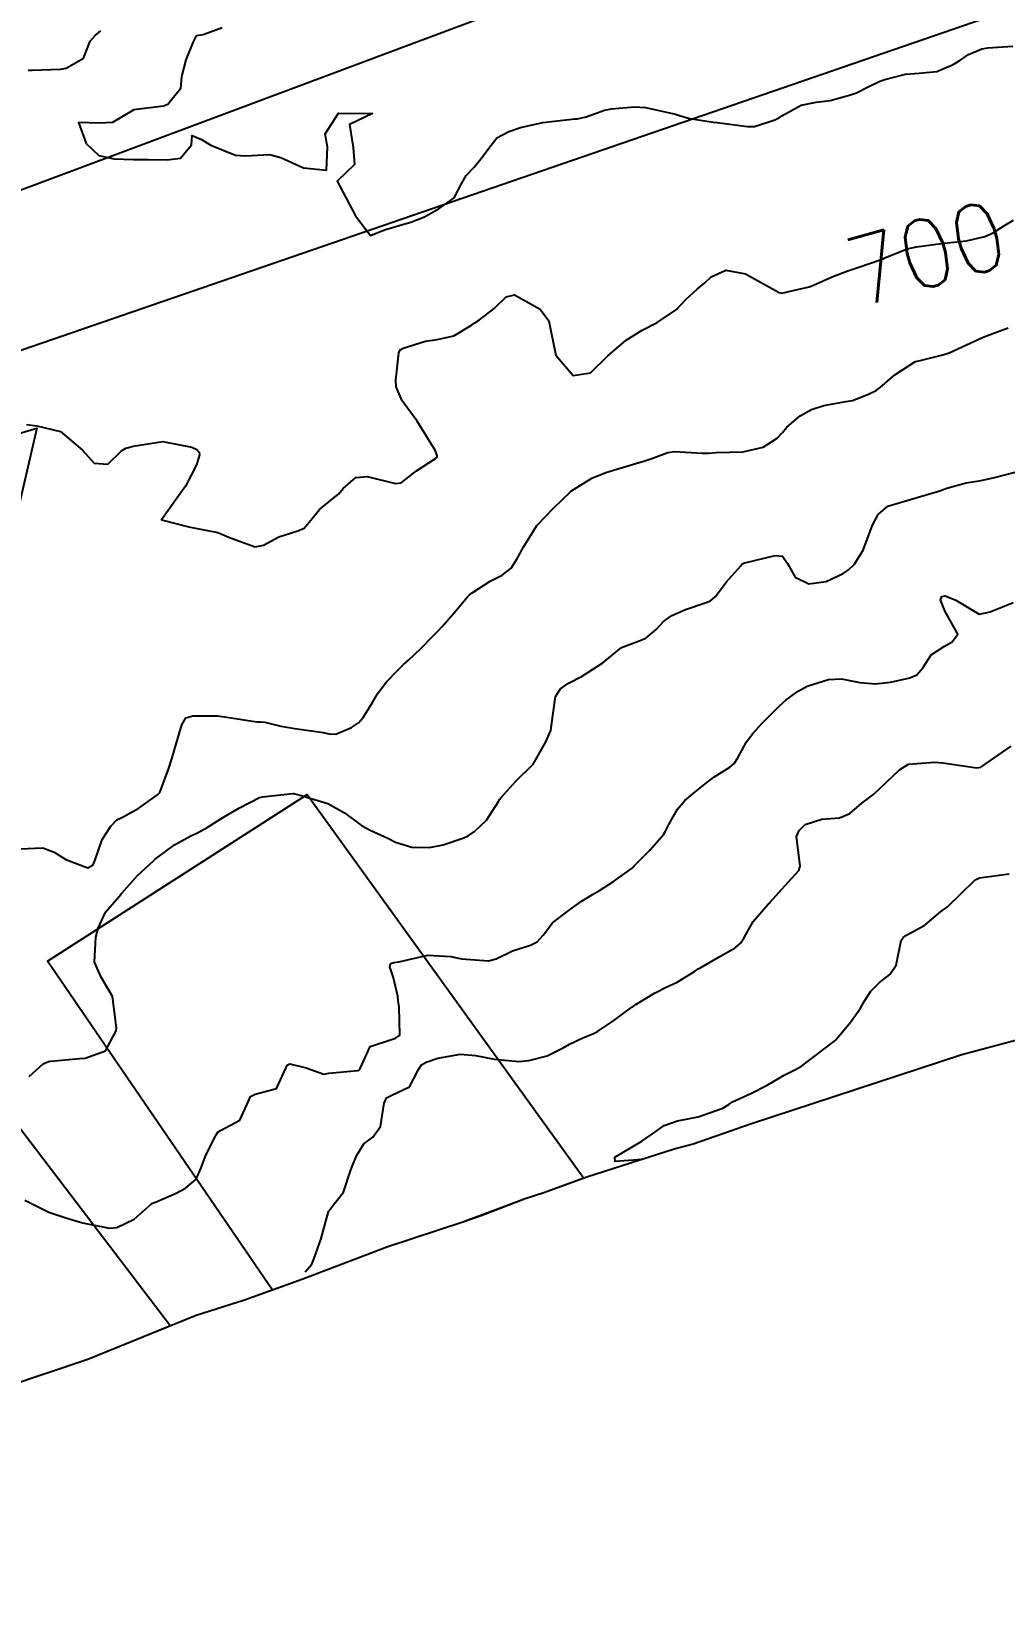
# Model space of a CAD drawing. Header units: metres. Extents: x 286371 to 293043, y 7462578 to 7466404.
# Drawn here: x 292259.9 to 292316.9, y 7462582.2 to 7462674.5 of the extents above; entities that cross this region are included whole.
import ezdxf
from ezdxf.enums import TextEntityAlignment as Align

# ---------------------------------------------------------------- set-up
doc = ezdxf.new("R2010")
doc.units = ezdxf.units.M
doc.header["$MEASUREMENT"] = 0
for name, color, linetype in [('Area', 45, 'Continuous'), ('Cotas', 45, 'Continuous'), ('Curvas de Nivel 1m', 11, 'Continuous'), ('Curvas de Nivel 5m', 15, 'Continuous'), ('Edificações', 30, 'Continuous'), ('Vias primárias', 230, 'Continuous')]:
    doc.layers.add(name, color=color, linetype=linetype)
doc.styles.add('Style-STANDARD', font='STANDARD.shx')

msp = doc.modelspace()

# ---------------------------------------------------------------- linework, layer by layer
at = {"layer": 'Area'}
msp.add_polyline3d([(292322.842, 7462616.766, 705.5), (292314.417, 7462614.51, 705.49), (292302.034, 7462610.435, 705.011), (292298.661, 7462609.266, 704.63), (292297.554, 7462608.973, 704.67), (292292.44, 7462607.339, 704.611), (292289.919, 7462606.419, 707.951), (292288.826, 7462606.071, 707.752), (292286.243, 7462605.069, 707.612), (292285.163, 7462604.694, 708.111), (292280.771, 7462603.253, 707.772), (292275.786, 7462601.351, 707.572), (292272.36, 7462600.133, 703.481), (292269.53, 7462599.231, 703.482), (292263.187, 7462596.643, 706.132), (292251.362, 7462592.681, 703.852)], dxfattribs=at)
at = {"layer": 'Curvas de Nivel 1m', "flags": 128}
for points, elevation in [([(292259.677, 7462672.229), (292259.908, 7462672.23), (292261.572, 7462672.306), (292261.91, 7462672.36), (292262.927, 7462672.941), (292263.32, 7462673.944), (292263.606, 7462674.272), (292263.943, 7462674.54)], 699), ([(292271.054, 7462674.721), (292269.941, 7462674.302), (292269.534, 7462674.257), (292269.337, 7462673.853), (292268.927, 7462672.852), (292268.677, 7462671.863), (292268.604, 7462671.153), (292267.879, 7462670.227), (292267.621, 7462670.136), (292265.874, 7462669.904), (292264.618, 7462669.168), (292263.862, 7462669.14), (292262.635, 7462669.18), (292263.091, 7462667.946), (292263.833, 7462667.23), (292264.721, 7462667.031), (292265.831, 7462667.005), (292266.721, 7462667), (292267.831, 7462666.988), (292268.618, 7462667.077), (292269.256, 7462667.853), (292269.291, 7462668.414), (292269.849, 7462668.171), (292270.386, 7462667.836), (292271.836, 7462667.263), (292272.424, 7462667.216), (292273.837, 7462667.285), (292274.496, 7462667.11), (292275.819, 7462666.516), (292277.167, 7462666.385), (292277.238, 7462667.733), (292277.087, 7462668.498), (292277.874, 7462669.724), (292279.874, 7462669.694), (292278.527, 7462669.048), (292278.735, 7462667.711), (292278.818, 7462666.71), (292277.804, 7462665.724), (292278.874, 7462663.708), (292279.757, 7462662.552), (292280.572, 7462662.872), (292281.767, 7462663.228), (292282.108, 7462663.32), (292282.907, 7462663.647), (292283.468, 7462663.95), (292283.781, 7462664.121), (292284.655, 7462664.758), (292285.109, 7462665.615), (292285.358, 7462666.064), (292285.818, 7462666.547), (292286.294, 7462667.131), (292286.625, 7462667.593), (292287.163, 7462668.266), (292287.85, 7462668.635), (292288.536, 7462668.882), (292289.858, 7462669.168), (292291.733, 7462669.378), (292291.862, 7462669.393), (292291.959, 7462669.407), (292292.391, 7462669.497), (292293.466, 7462669.884), (292293.872, 7462669.975), (292295.232, 7462670.096), (292295.873, 7462670.059), (292297.63, 7462669.656), (292297.866, 7462669.577), (292298.456, 7462669.406), (292299.861, 7462669.189), (292300.069, 7462669.173), (292301.858, 7462668.942), (292302.262, 7462668.944), (292303.446, 7462669.331), (292303.726, 7462669.467), (292303.868, 7462669.559), (292304.989, 7462670.196), (292305.88, 7462670.369), (292306.701, 7462670.463), (292307.887, 7462670.796), (292308.234, 7462670.914), (292308.88, 7462671.25), (292309.561, 7462671.577), (292309.901, 7462671.682), (292311.116, 7462672.006), (292311.907, 7462672.063), (292312.943, 7462672.154), (292313.915, 7462672.573), (292314.29, 7462672.798), (292314.813, 7462673.161), (292315.586, 7462673.493), (292315.93, 7462673.544), (292317.399, 7462673.655)], 699), ([(292259.213, 7462626.59), (292260.551, 7462626.648), (292261.21, 7462626.383), (292261.885, 7462625.964), (292263.187, 7462625.47), (292263.485, 7462625.645), (292263.617, 7462625.938), (292264.02, 7462627.13), (292264.521, 7462627.925), (292264.879, 7462628.28), (292265.242, 7462628.46), (292266.168, 7462628.978), (292267.262, 7462629.761), (292267.331, 7462629.815), (292267.392, 7462629.883), (292267.911, 7462631.248), (292268.113, 7462631.872), (292268.371, 7462632.805), (292268.682, 7462633.864), (292268.932, 7462634.258), (292269.332, 7462634.383), (292270.788, 7462634.377), (292271.331, 7462634.311), (292273.092, 7462634.033), (292273.328, 7462634.032), (292273.559, 7462634.021), (292274.492, 7462633.777), (292275.322, 7462633.65), (292276.983, 7462633.405), (292277.308, 7462633.329), (292277.709, 7462633.317), (292278.633, 7462633.705), (292279.043, 7462633.975), (292279.326, 7462634.283), (292279.859, 7462635.171), (292280.155, 7462635.682), (292280.665, 7462636.368), (292281.372, 7462637.082), (292281.67, 7462637.369), (292281.971, 7462637.656), (292282.695, 7462638.338), (292283.403, 7462639.059), (292283.688, 7462639.35), (292283.952, 7462639.626), (292284.638, 7462640.404), (292285.44, 7462641.361), (292285.559, 7462641.485), (292285.702, 7462641.601), (292286.766, 7462642.273), (292287.46, 7462642.625), (292287.997, 7462643.036), (292288.336, 7462643.562), (292288.735, 7462644.306), (292289.504, 7462645.544), (292290.481, 7462646.568), (292291.465, 7462647.515), (292291.501, 7462647.548), (292291.535, 7462647.577), (292292.724, 7462648.32), (292293.551, 7462648.641), (292294.185, 7462648.844), (292295.561, 7462649.26), (292295.712, 7462649.302), (292296.183, 7462649.445), (292297.183, 7462649.817), (292297.571, 7462649.89), (292299.186, 7462649.784), (292299.57, 7462649.791), (292300.01, 7462649.825), (292301.572, 7462649.86), (292302.771, 7462650.141), (292303.584, 7462650.672), (292303.903, 7462651.004), (292304.163, 7462651.316), (292304.929, 7462651.98), (292305.61, 7462652.345), (292306.317, 7462652.58), (292307.617, 7462652.804), (292307.997, 7462652.878), (292308.937, 7462653.245), (292309.4, 7462653.465), (292309.63, 7462653.642), (292310.479, 7462654.384), (292311.653, 7462655.137), (292311.701, 7462655.156), (292311.901, 7462655.201), (292313.298, 7462655.541), (292313.662, 7462655.673), (292314.686, 7462656.136), (292315.673, 7462656.577), (292316.078, 7462656.737), (292317.124, 7462657.123)], 701), ([(292259.75, 7462613.246), (292260.558, 7462613.981), (292260.879, 7462614.114), (292261.016, 7462614.134), (292262.682, 7462614.287), (292263.02, 7462614.312), (292264.212, 7462614.741), (292264.847, 7462615.917), (292264.869, 7462616.095), (292264.63, 7462617.921), (292263.961, 7462619.061), (292263.575, 7462619.937), (292263.657, 7462621.406), (292263.782, 7462621.935), (292264.208, 7462622.869), (292265.105, 7462623.915), (292265.13, 7462623.95), (292265.165, 7462623.991), (292266.079, 7462625.002), (292267.021, 7462625.887), (292267.115, 7462625.966), (292267.196, 7462626.03), (292268.264, 7462626.813), (292269.216, 7462627.347), (292269.562, 7462627.506), (292270.184, 7462627.84), (292270.821, 7462628.242), (292271.234, 7462628.499), (292272.064, 7462628.99), (292273.251, 7462629.588), (292273.412, 7462629.631), (292274.664, 7462629.773), (292275.189, 7462629.831), (292275.255, 7462629.826), (292275.308, 7462629.817), (292275.55, 7462629.76), (292277.247, 7462629.242), (292278.224, 7462628.7), (292279.228, 7462627.961), (292279.731, 7462627.687), (292280.761, 7462627.217), (292281.214, 7462626.986), (292282.181, 7462626.679), (292283.21, 7462626.665), (292284.009, 7462626.826), (292285.218, 7462627.231), (292285.467, 7462627.354), (292285.844, 7462627.595), (292286.547, 7462628.272), (292287.251, 7462629.367), (292287.328, 7462629.499), (292287.385, 7462629.572), (292288.268, 7462630.56), (292289.284, 7462631.544), (292290.013, 7462632.824), (292290.318, 7462633.529), (292290.446, 7462634.408), (292290.596, 7462635.526), (292290.896, 7462635.976), (292291.356, 7462636.29), (292292.155, 7462636.709), (292293.374, 7462637.484), (292294.464, 7462638.393), (292295.393, 7462638.744), (292295.898, 7462638.945), (292296.495, 7462639.438), (292296.925, 7462639.918), (292297.417, 7462640.267), (292298.207, 7462640.627), (292299.428, 7462641.02), (292299.688, 7462641.133), (292299.98, 7462641.386), (292300.596, 7462642.228), (292301.461, 7462643.184), (292301.54, 7462643.287), (292301.688, 7462643.361), (292303.471, 7462643.79), (292303.895, 7462643.751), (292304.191, 7462643.32), (292304.647, 7462642.505), (292305.447, 7462642.129), (292306.469, 7462642.259), (292307.456, 7462642.733), (292307.77, 7462642.949), (292308.102, 7462643.255), (292308.628, 7462644.096), (292309.051, 7462645.241), (292309.18, 7462645.558), (292309.508, 7462646.187), (292310.068, 7462646.674), (292311.523, 7462647.106), (292311.597, 7462647.129), (292311.846, 7462647.2), (292313.131, 7462647.579), (292313.532, 7462647.723), (292314.659, 7462648.036), (292315.54, 7462648.188), (292316.326, 7462648.349), (292317.547, 7462648.67)], 702), ([(292259.483, 7462605.996), (292260.884, 7462605.292), (292261.886, 7462604.953), (292262.875, 7462604.668), (292264.445, 7462604.346), (292264.871, 7462604.38), (292265.895, 7462604.883), (292266.892, 7462605.753), (292266.967, 7462605.81), (292267.141, 7462605.881), (292268.359, 7462606.406), (292268.906, 7462606.683), (292269.535, 7462607.225), (292269.802, 7462607.841), (292270.113, 7462608.661), (292270.701, 7462609.828), (292270.804, 7462609.979), (292270.958, 7462610.071), (292272.095, 7462610.679), (292272.592, 7462611.8), (292272.721, 7462612.066), (292272.99, 7462612.199), (292274.234, 7462612.537), (292274.808, 7462613.768), (292274.87, 7462613.912), (292275.017, 7462613.978), (292275.981, 7462613.75), (292277.009, 7462613.378), (292277.303, 7462613.437), (292279.012, 7462613.586), (292279.092, 7462613.624), (292279.147, 7462613.702), (292279.726, 7462615.002), (292281.04, 7462615.425), (292281.223, 7462615.49), (292281.477, 7462615.668), (292281.421, 7462617.317), (292281.377, 7462617.67), (292281.351, 7462617.941), (292281.094, 7462619.02), (292280.884, 7462619.678), (292280.92, 7462619.864), (292281.108, 7462619.916), (292281.406, 7462619.966), (292283.115, 7462620.348), (292284.446, 7462620.283), (292285.112, 7462620.143), (292286.667, 7462620.025), (292287.112, 7462620.132), (292288.077, 7462620.603), (292289.125, 7462620.945), (292289.523, 7462621.144), (292289.866, 7462621.533), (292290.427, 7462622.243), (292291.154, 7462622.817), (292291.559, 7462623.108), (292292.096, 7462623.5), (292292.754, 7462623.907), (292293.174, 7462624.141), (292293.989, 7462624.666), (292295.084, 7462625.456), (292295.14, 7462625.51), (292295.196, 7462625.567), (292296.133, 7462626.518), (292296.921, 7462627.429), (292297.039, 7462627.615), (292297.233, 7462628.004), (292297.75, 7462628.914), (292298.173, 7462629.411), (292298.761, 7462629.902), (292299.268, 7462630.321), (292299.873, 7462630.788), (292300.818, 7462631.371), (292301.073, 7462631.582), (292301.292, 7462631.925), (292301.801, 7462632.863), (292302.155, 7462633.352), (292302.712, 7462633.955), (292303.333, 7462634.579), (292303.713, 7462634.955), (292304.125, 7462635.323), (292304.825, 7462635.84), (292305.356, 7462636.129), (292306.589, 7462636.506), (292307.363, 7462636.544), (292308.439, 7462636.332), (292309.359, 7462636.258), (292310.224, 7462636.359), (292311.365, 7462636.611), (292311.779, 7462636.787), (292312.129, 7462637.193), (292312.608, 7462637.964), (292313.394, 7462638.474), (292313.85, 7462638.715), (292314.183, 7462639.163), (292313.424, 7462640.531), (292313.161, 7462641.179), (292313.24, 7462641.375), (292313.438, 7462641.423), (292314.053, 7462641.165), (292315.422, 7462640.339), (292316.08, 7462640.478), (292317.433, 7462641.023)], 703), ([(292275.924, 7462601.784), (292276.318, 7462602.235), (292276.432, 7462602.534), (292276.864, 7462603.734), (292277.292, 7462605.325), (292277.583, 7462605.724), (292278.161, 7462606.46), (292278.585, 7462607.71), (292278.666, 7462607.97), (292278.937, 7462608.588), (292279.363, 7462609.283), (292279.881, 7462609.691), (292280.337, 7462610.31), (292280.542, 7462611.681), (292280.683, 7462611.985), (292280.991, 7462612.137), (292282.033, 7462612.624), (292282.569, 7462613.651), (292282.747, 7462613.92), (292283.02, 7462614.072), (292283.706, 7462614.313), (292285.028, 7462614.544), (292285.91, 7462614.479), (292287.024, 7462614.246), (292288.45, 7462614.126), (292289.024, 7462614.176), (292290.099, 7462614.458), (292291.035, 7462614.922), (292291.411, 7462615.136), (292292.204, 7462615.497), (292292.792, 7462615.744), (292293.05, 7462615.874), (292294.016, 7462616.513), (292295.072, 7462617.304), (292295.16, 7462617.366), (292295.299, 7462617.451), (292296.397, 7462618.123), (292297.09, 7462618.476), (292297.736, 7462618.774), (292298.735, 7462619.4), (292298.958, 7462619.545), (292299.108, 7462619.634), (292300.221, 7462620.274), (292301.125, 7462620.792), (292301.442, 7462621.048), (292301.636, 7462621.357), (292302.176, 7462622.321), (292303.065, 7462623.336), (292303.111, 7462623.39), (292303.166, 7462623.45), (292304.059, 7462624.443), (292304.864, 7462625.309), (292304.935, 7462625.571), (292304.721, 7462627.312), (292304.873, 7462627.666), (292305.235, 7462628.017), (292306.201, 7462628.329), (292307.241, 7462628.41), (292307.853, 7462628.657), (292308.551, 7462629.255), (292308.95, 7462629.557), (292309.262, 7462629.784), (292310.768, 7462631.215), (292311.289, 7462631.556), (292312.809, 7462631.664), (292313.291, 7462631.627), (292313.691, 7462631.57), (292315.287, 7462631.335), (292315.521, 7462631.374), (292317.306, 7462632.611)], 704)]:
    msp.add_lwpolyline(points, dxfattribs=dict(at, elevation=elevation))
at = {"layer": 'Curvas de Nivel 5m', "flags": 128}
for points, elevation in [([(292259.586, 7462651.47), (292260.189, 7462651.392), (292261.58, 7462651.046), (292262.876, 7462649.955), (292263.553, 7462649.192), (292264.346, 7462649.138), (292265.155, 7462649.921), (292265.408, 7462650.076), (292265.567, 7462650.115), (292265.844, 7462650.185), (292267.573, 7462650.459), (292269.281, 7462650.136), (292269.566, 7462650.006), (292269.699, 7462649.842), (292269.727, 7462649.677), (292269.553, 7462649.099), (292268.91, 7462647.857), (292267.504, 7462645.884), (292269.104, 7462645.459), (292269.497, 7462645.391), (292270.797, 7462645.132), (292271.489, 7462644.84), (292272.981, 7462644.292), (292273.483, 7462644.391), (292274.376, 7462644.886), (292275.496, 7462645.237), (292275.856, 7462645.392), (292276.15, 7462645.745), (292276.763, 7462646.488), (292277.525, 7462647.105), (292277.865, 7462647.383), (292278.147, 7462647.715), (292278.896, 7462648.352), (292279.545, 7462648.424), (292281.208, 7462648), (292281.54, 7462648.053), (292282.454, 7462648.747), (292283.562, 7462649.479), (292283.649, 7462649.547), (292283.665, 7462649.633), (292283.568, 7462649.922), (292282.482, 7462651.651), (292281.612, 7462652.843), (292281.256, 7462653.67), (292281.236, 7462654.065), (292281.417, 7462655.668), (292281.489, 7462655.834), (292281.658, 7462655.933), (292282.965, 7462656.344), (292283.666, 7462656.454), (292284.632, 7462656.658), (292285.679, 7462657.293), (292285.859, 7462657.424), (292286.142, 7462657.598), (292287.005, 7462658.275), (292287.705, 7462658.953), (292288.198, 7462659.076), (292289.694, 7462658.228), (292290.198, 7462657.537), (292290.35, 7462656.858), (292290.616, 7462655.53), (292291.637, 7462654.345), (292292.644, 7462654.494), (292293.654, 7462655.484), (292294.734, 7462656.402), (292295.677, 7462657.003), (292296.545, 7462657.437), (292297.696, 7462658.216), (292298.278, 7462658.833), (292298.898, 7462659.397), (292299.345, 7462659.765), (292299.725, 7462660.113), (292300.587, 7462660.516), (292301.728, 7462660.298), (292303.488, 7462659.328), (292303.712, 7462659.198), (292303.866, 7462659.168), (292304.533, 7462659.312), (292305.472, 7462659.544), (292305.719, 7462659.63), (292306.858, 7462660.147), (292307.732, 7462660.482), (292308.316, 7462660.675), (292309.743, 7462661.157), (292309.799, 7462661.177), (292309.91, 7462661.232), (292311.209, 7462661.755), (292311.754, 7462661.877), (292312.906, 7462662.038), (292313.758, 7462662.13), (292314.682, 7462662.239), (292315.764, 7462662.495), (292316.215, 7462662.69), (292316.911, 7462663.127), (292317.446, 7462663.453)], 700), ([(292295.694, 7462608.364), (292294.092, 7462608.259), (292294.07, 7462608.514), (292295.663, 7462609.444), (292296.411, 7462609.977), (292296.958, 7462610.373), (292297.739, 7462610.636), (292298.966, 7462610.869), (292300.406, 7462611.373), (292300.75, 7462611.597), (292300.98, 7462611.763), (292302.08, 7462612.256), (292302.995, 7462612.736), (292303.998, 7462613.32), (292304.67, 7462613.651), (292305.012, 7462613.85), (292305.845, 7462614.468), (292306.9, 7462615.276), (292306.974, 7462615.336), (292307.036, 7462615.396), (292307.891, 7462616.422), (292308.468, 7462617.253), (292308.686, 7462617.636), (292309.084, 7462618.247), (292309.581, 7462618.751), (292310.187, 7462619.228), (292310.556, 7462619.771), (292310.858, 7462621.219), (292310.966, 7462621.387), (292311.138, 7462621.497), (292312.239, 7462622.107), (292313.16, 7462622.884), (292313.326, 7462623.016), (292313.563, 7462623.176), (292315.188, 7462624.765), (292315.451, 7462624.88), (292317.194, 7462625.114)], 705)]:
    msp.add_lwpolyline(points, dxfattribs=dict(at, elevation=elevation))
at = {"layer": 'Edificações'}
for points in [[(292268.032, 7462598.62), (292263.187, 7462596.643), (292251.362, 7462592.681), (292249.513, 7462591.933), (292231.234, 7462586.014), (292229.134, 7462585.201), (292217.05, 7462583.79), (292219.858, 7462600.16), (292224.925, 7462599.269), (292225.779, 7462603.949), (292225.006, 7462604.102), (292226.633, 7462614.36), (292225.868, 7462614.48), (292223.017, 7462614.947), (292223.897, 7462619.491), (292226.605, 7462618.978), (292227.577, 7462618.805), (292229.042, 7462628.969), (292230.493, 7462638.874), (292231.111, 7462638.798), (292231.854, 7462642.878), (292260.184, 7462651.256), (292252.662, 7462618.772)], [(292292.252, 7462607.271), (292289.919, 7462606.419), (292288.826, 7462606.071), (292285.163, 7462604.694), (292280.771, 7462603.253), (292275.786, 7462601.351), (292274.007, 7462600.718), (292260.823, 7462620.009), (292276.036, 7462629.766)]]:
    msp.add_lwpolyline(points, close=True, dxfattribs=at)
at = {"layer": 'Vias primárias'}
for points, elevation in [([(292205.115, 7462582.224), (292216.1, 7462641.079, -0.289349), (292227.467, 7462653.333), (292302.594, 7462681.448, 0.384418), (292306.812, 7462689.577), (292300.635, 7462710.05, 0.504814), (292287.98, 7462714.566), (292210.629, 7462685.549, -0.004522), (292179.649, 7462674.246, -0.083303), (292161.398, 7462669.21, 10.0846)], 701.614), ([(292213.444, 7462583.364), (292223.682, 7462639.553, -0.359196), (292231.721, 7462646.337), (292373.165, 7462695.091), (292392.244, 7462701.668, -0.300553), (292434.467, 7462690.797, 0.245057), (292453.71, 7462683.657, -1.161871)], 701.192)]:
    msp.add_lwpolyline(points, format="xyb", dxfattribs=dict(at, elevation=elevation))

# ---------------------------------------------------------------- texts
at = {"layer": 'Cotas', "style": 'Style-STANDARD'}
msp.add_text('700', height=4, rotation=15.83788, dxfattribs=at).set_placement((292312.335, 7462661.517, 700), align=Align.MIDDLE_CENTER)

doc.saveas('drawing.dxf')
